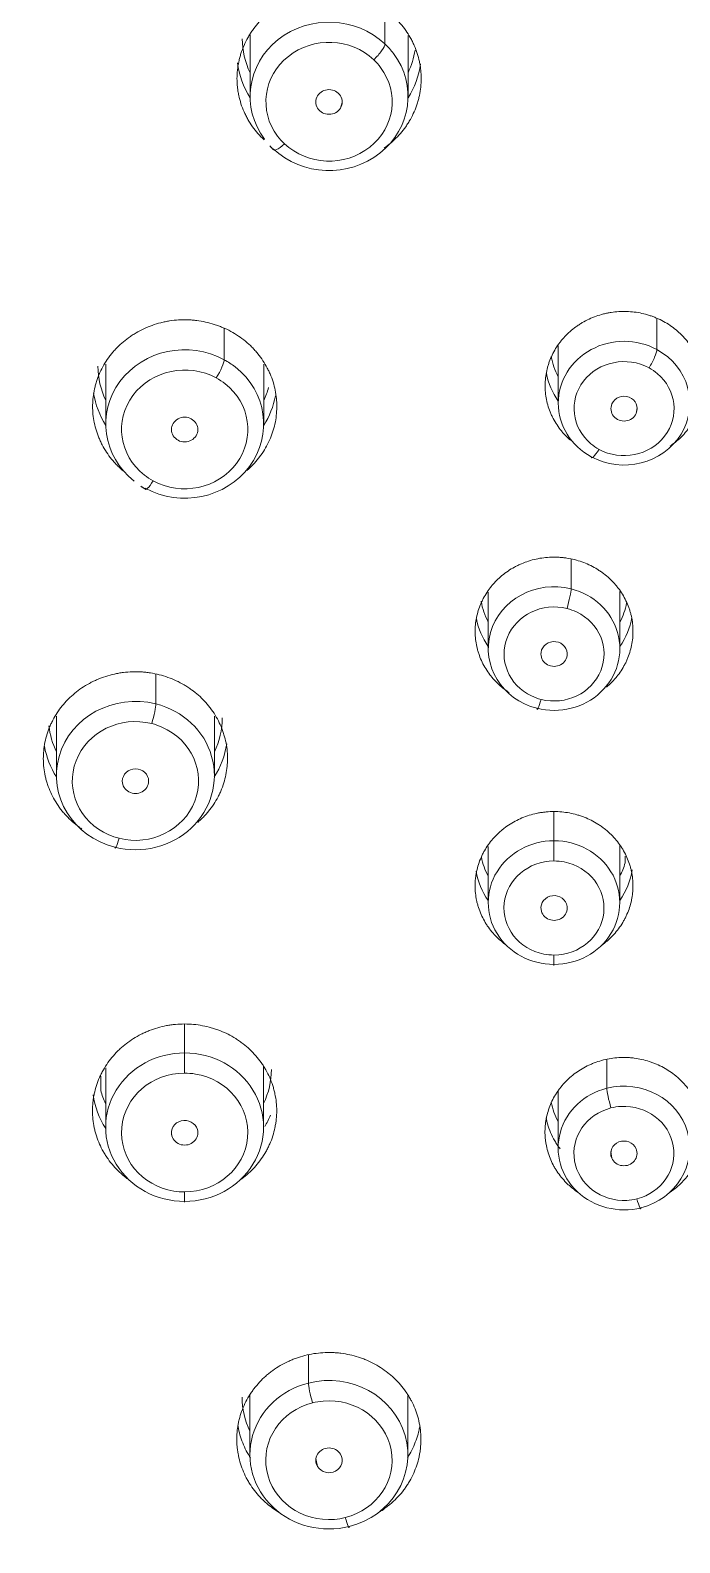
# Model space of a CAD drawing. Extents: x 3349 to 5808, y -3 to 827.
# Drawn here: x 3844.23 to 3854.1, y 517.22 to 540.19 of the extents above; entities that cross this region are included whole.
import ezdxf

# ---------------------------------------------------------------- set-up
doc = ezdxf.new("R2010")
doc.units = 0
doc.header["$LTSCALE"] = 4
doc.header["$MEASUREMENT"] = 0
doc.layers.get('0').update_dxf_attribs({"linetype": 'CONTINUOUS'})
doc.layers.add('1', color=7, linetype='CONTINUOUS')

msp = doc.modelspace()

# ---------------------------------------------------------------- linework, layer by layer
at = {"color": 7, "ltscale": 0.5}
msp.add_ellipse((3868.108, 529.628), major_axis=(-47.422, 0), ratio=0.896694, start_param=1.587359, end_param=7.826525, dxfattribs=at)
at = {"layer": '1', "color": 7, "linetype": 'Continuous', "lineweight": 13}
for p, q in [((3849.619, 539.986), (3849.619, 540.499)), ((3848.942, 539.009), (3848.969, 539.094)), ((3847.781, 538.528), (3847.781, 538.551)), ((3847.176, 535.188), (3847.176, 535.666)), ((3853.754, 535.34), (3853.754, 535.817)), ((3853.439, 534.372), (3853.454, 534.456)), ((3852.449, 531.707), (3852.449, 532.16)), ((3846.137, 529.96), (3846.137, 530.412)), ((3852.189, 527.879), (3852.189, 528.323)), ((3852.189, 527.572), (3852.189, 527.879)), ((3853.271, 527.645), (3853.271, 527.543)), ((3852.189, 525.986), (3852.189, 526.143)), ((3846.574, 524.657), (3846.574, 525.096)), ((3846.574, 524.349), (3846.574, 524.657)), ((3852.993, 524.119), (3852.993, 524.553)), ((3845.299, 524.302), (3845.299, 524.084)), ((3853.067, 523.058), (3853.054, 523.16)), ((3846.574, 522.545), (3846.574, 522.387)), ((3848.456, 520.065), (3848.456, 519.641)), ((3848.595, 518.372), (3848.571, 518.496))]:
    msp.add_line(p, q, dxfattribs=at)
at = {"layer": '1', "color": 7, "linetype": 'Continuous', "lineweight": 18}
for p, q in [((3847.57, 540.125), (3847.57, 539.188)), ((3849.97, 539.188), (3849.97, 540.111)), ((3852.254, 535.397), (3852.254, 534.527)), ((3845.376, 535.122), (3845.376, 534.211)), ((3847.776, 534.211), (3847.776, 535.119)), ((3851.19, 531.655), (3851.19, 530.799)), ((3853.19, 530.799), (3853.19, 531.666)), ((3844.626, 529.773), (3844.626, 528.87)), ((3847.026, 528.87), (3847.026, 529.774)), ((3851.189, 527.792), (3851.189, 526.94)), ((3853.189, 526.94), (3853.189, 527.811)), ((3845.374, 524.432), (3845.374, 523.529)), ((3847.774, 523.529), (3847.774, 524.446)), ((3852.252, 524.068), (3852.252, 523.212)), ((3846.382, 523.395), (3846.376, 523.42)), ((3847.567, 519.462), (3847.567, 518.552)), ((3849.967, 518.552), (3849.967, 519.447))]:
    msp.add_line(p, q, dxfattribs=at)
for centre, major_axis, ratio, start_param, end_param in [((3848.77, 539.188), (-1.2, 0), 0.939693, 3.926991, 6.897955), ((3848.77, 540.064), (1.32, 0), 0.939693, 3.141609, 3.57132), ((3848.77, 539.188), (-1.2, 0), 0.939693, 0.785398, 3.756362), ((3848.77, 540.064), (1.32, 0), 0.939693, 5.85349, 6.144186), ((3848.77, 539.845), (-1.4, 0), 0.939693, 0.111306, 0.541385), ((3848.77, 539.845), (-1.4, 0), 0.939693, 2.600232, 3.015953), ((3848.769, 539.103), (-0.2, 0), 0.93962, 2.619064, 5.760657), ((3848.769, 539.103), (-0.2, 0), 0.93962, 5.760657, 8.90225), ((3846.576, 534.211), (-1.2, 0), 0.939693, 4.18879, 7.159754), ((3853.254, 534.527), (-1, 0), 0.939693, 4.18879, 7.330383), ((3853.254, 535.402), (1.12, 0), 0.939693, 3.30098, 3.608758), ((3853.254, 534.527), (-1, 0), 0.939693, 1.047198, 4.18879), ((3846.576, 535.087), (1.32, 0), 0.939693, 3.141626, 3.571337), ((3846.576, 534.211), (-1.2, 0), 0.939693, 1.047198, 4.018161), ((3853.254, 535.183), (-1.2, 0), 0.939693, 0.185142, 0.585654), ((3846.576, 535.087), (1.32, 0), 0.939693, 5.853458, 6.021386), ((3846.576, 534.868), (-1.4, 0), 0.939693, 0.147385, 0.541393), ((3846.576, 534.868), (-1.4, 0), 0.939693, 2.6002, 2.966474), ((3853.254, 534.444), (-0.2, 0), 0.939667, 5.890534, 9.032131), ((3853.254, 534.444), (-0.2, 0), 0.939667, 2.748945, 5.890534), ((3846.575, 534.126), (-0.2, 0), 0.939568, 2.880411, 6.022004), ((3846.575, 534.126), (-0.2, 0), 0.939568, 6.022004, 9.163597), ((3852.19, 530.799), (-1, 0), 0.939693, 4.45059, 7.592182), ((3852.19, 530.799), (-1, 0), 0.939693, 1.308997, 4.45059), ((3852.19, 531.675), (1.12, 0), 0.939693, 3.292356, 3.608774), ((3852.19, 531.675), (1.12, 0), 0.939693, 5.816086, 6.106732), ((3852.19, 531.456), (-1.2, 0), 0.939693, 0.183403, 0.585674), ((3852.19, 531.456), (-1.2, 0), 0.939693, 2.555911, 2.97861), ((3852.19, 530.717), (-0.2, 0), 0.939658, 3.010607, 6.152196), ((3852.19, 530.717), (-0.2, 0), 0.939658, 6.152196, 9.293792), ((3845.826, 528.87), (-1.2, 0), 0.939693, 4.45059, 7.592182), ((3845.826, 528.87), (-1.2, 0), 0.939693, 1.308997, 4.45059), ((3845.826, 529.746), (1.32, 0), 0.939693, 5.853475, 6.283185), ((3845.826, 529.746), (1.32, 0), 0.939693, 3.240307, 3.571304), ((3845.826, 529.527), (-1.4, 0), 0.939693, 0.162572, 0.541355), ((3845.826, 529.527), (-1.4, 0), 0.939693, 2.600232, 3.007273), ((3845.827, 528.785), (0.2, 0), 0.939548, 0.000002, 3.141594), ((3845.827, 528.785), (0.2, 0), 0.939548, 3.141594, 6.283187), ((3852.189, 526.94), (-1, 0), 0.939693, 4.712389, 7.853982), ((3852.189, 526.94), (-1, 0), 0.939693, 1.570796, 4.712389), ((3852.189, 527.815), (1.12, 0), 0.939693, 3.316769, 3.608741), ((3852.189, 527.596), (-1.2, 0), 0.939693, 0.158164, 0.585676), ((3852.189, 527.815), (1.12, 0), 0.939693, 5.816004, 6.021386), ((3852.189, 527.596), (-1.2, 0), 0.939693, 2.555932, 3.002136), ((3852.19, 526.858), (0.2, 0), 0.939658, 0.130655, 3.272243), ((3852.19, 526.858), (0.2, 0), 0.939658, 3.272243, 6.41384), ((3846.574, 523.529), (-1.2, 0), 0.939693, 4.712389, 7.853982), ((3846.574, 523.529), (-1.2, 0), 0.939693, 1.570796, 4.712389), ((3846.574, 524.405), (1.32, 0), 0.939693, 5.853442, 6.283153), ((3853.252, 523.212), (-1, 0), 0.939693, 4.974188, 8.115781), ((3853.252, 523.212), (-1, 0), 0.939693, 1.832596, 4.974188), ((3846.574, 524.186), (-1.4, 0), 0.939693, 0.126314, 0.541376), ((3846.574, 524.405), (1.32, 0), 0.939693, 3.403392, 3.57132), ((3853.252, 524.087), (1.12, 0), 0.939693, 3.312466, 3.608757), ((3846.575, 523.444), (0.2, 0), 0.939568, 0.261185, 3.402777), ((3846.575, 523.444), (0.2, 0), 0.939568, 3.402777, 6.54437), ((3853.252, 523.13), (0.2, 0), 0.939667, 0.392316, 3.533905), ((3853.252, 523.13), (0.2, 0), 0.939667, 3.533905, 6.675502), ((3848.767, 518.552), (-1.2, 0), 0.939693, 4.974188, 8.115781), ((3848.767, 518.552), (-1.2, 0), 0.939693, 1.832596, 4.974188), ((3848.767, 519.427), (1.32, 0), 0.939693, 3.141576, 3.571287), ((3848.769, 518.467), (0.2, 0), 0.93962, 0.522532, 3.664125), ((3848.769, 518.467), (0.2, 0), 0.93962, 3.664125, 6.805717)]:
    msp.add_ellipse(centre, major_axis=major_axis, ratio=ratio, start_param=start_param, end_param=end_param, dxfattribs=at)
at = {"layer": '1', "color": 7, "linetype": 'Continuous', "lineweight": 13}
for centre, major_axis, ratio, start_param, end_param in [((3848.77, 539.106), (-0.96, 0), 0.939693, 3.926991, 6.897955), ((3849.449, 539.826), (-0.164, -0.175), 0.241845, 1.318897, 2.889694), ((3848.77, 539.188), (-1.2, 0), 0.939693, 3.756362, 3.926991), ((3848.77, 539.106), (-0.96, 0), 0.939693, 3.756362, 3.926991), ((3848.77, 539.106), (-0.96, 0), 0.939693, 0.785398, 3.756362), ((3848.092, 538.55), (0.164, 0.175), 0.241845, 2.889694, 4.46049), ((3848.77, 539.106), (-0.96, 0), 0.939693, 0.614769, 0.785398), ((3846.576, 534.129), (-0.96, 0), 0.939693, 4.18879, 7.159754), ((3847.056, 534.993), (-0.114, -0.211), 0.17101, 1.265447, 2.836243), ((3846.576, 534.211), (-1.2, 0), 0.939693, 4.018161, 4.18879), ((3853.254, 534.444), (-0.76, 0), 0.939693, 4.18879, 7.125628), ((3853.634, 535.145), (0.114, 0.211), 0.17101, 4.407039, 5.977836), ((3853.254, 534.444), (-0.76, 0), 0.939693, 1.047198, 3.984035), ((3853.254, 534.444), (-0.76, 0), 0.939693, 3.984035, 4.18879), ((3846.576, 534.129), (-0.96, 0), 0.939693, 1.047198, 4.018161), ((3846.576, 534.129), (-0.96, 0), 0.939693, 4.018161, 4.18879), ((3853.254, 534.444), (-0.76, 0), 0.939693, 0.842443, 1.047198), ((3852.874, 533.908), (-0.114, -0.211), 0.17101, 5.977836, 7.548632), ((3846.576, 534.129), (-0.96, 0), 0.939693, 0.876569, 1.047198), ((3846.096, 533.43), (0.114, 0.211), 0.17101, 2.836243, 4.407039), ((3852.387, 531.489), (0.059, 0.233), 0.088521, 4.374318, 5.945114), ((3852.19, 530.717), (-0.76, 0), 0.939693, 4.45059, 7.387428), ((3852.19, 530.717), (-0.76, 0), 0.939693, 1.308997, 4.245835), ((3852.19, 530.717), (-0.76, 0), 0.939693, 4.245835, 4.45059), ((3846.075, 529.742), (-0.059, -0.233), 0.088521, 1.232725, 2.803521), ((3852.19, 530.717), (-0.76, 0), 0.939693, 1.104242, 1.308997), ((3851.993, 530.109), (-0.059, -0.233), 0.088521, 5.945114, 7.51591), ((3845.826, 528.788), (-0.96, 0), 0.939693, 4.45059, 7.421553), ((3845.826, 528.788), (-0.96, 0), 0.939693, 4.279961, 4.45059), ((3845.826, 528.788), (-0.96, 0), 0.939693, 1.308997, 4.279961), ((3845.826, 528.788), (-0.96, 0), 0.939693, 1.138368, 1.308997), ((3845.578, 527.999), (0.059, 0.233), 0.088521, 2.803521, 4.374318), ((3852.189, 526.858), (-0.76, 0), 0.939693, 4.712389, 7.649227), ((3852.189, 526.858), (-0.76, 0), 0.939693, 4.507634, 4.712389), ((3852.189, 526.858), (-0.76, 0), 0.939693, 1.570796, 4.507634), ((3852.189, 526.858), (-0.76, 0), 0.939693, 1.366042, 1.570796), ((3846.574, 523.447), (-0.96, 0), 0.939693, 4.712389, 7.683353), ((3846.574, 523.447), (-0.96, 0), 0.939693, 4.54176, 4.712389), ((3846.574, 523.447), (-0.96, 0), 0.939693, 1.570796, 4.54176), ((3853.055, 523.902), (0.059, -0.233), 0.088521, 3.479664, 5.05046), ((3853.252, 523.13), (-0.76, 0), 0.939693, 4.974188, 7.911026), ((3853.252, 523.13), (-0.76, 0), 0.939693, 4.769434, 4.974188), ((3853.252, 523.13), (-0.76, 0), 0.939693, 1.832596, 4.769434), ((3846.574, 523.447), (-0.96, 0), 0.939693, 1.400167, 1.570796), ((3853.252, 523.13), (-0.76, 0), 0.939693, 1.627841, 1.832596), ((3853.448, 522.522), (-0.059, 0.233), 0.088521, 1.908868, 3.479664), ((3848.518, 519.423), (-0.059, 0.233), 0.088521, 0.338071, 1.908868), ((3848.767, 518.469), (-0.96, 0), 0.939693, 4.974188, 7.945152), ((3848.767, 518.469), (-0.96, 0), 0.939693, 4.803559, 4.974188), ((3848.767, 518.469), (-0.96, 0), 0.939693, 1.832596, 4.803559), ((3848.767, 518.469), (-0.96, 0), 0.939693, 1.661967, 1.832596), ((3849.015, 517.68), (0.059, -0.233), 0.088521, 5.05046, 6.621257)]:
    msp.add_ellipse(centre, major_axis=major_axis, ratio=ratio, start_param=start_param, end_param=end_param, dxfattribs=at)
at = {"layer": '1', "color": 7, "linetype": 'Continuous', "lineweight": 18}
for points, knots in [([(3867.787, 577.688), (3866.647, 577.688), (3865.515, 577.653), (3863.272, 577.515), (3862.162, 577.412), (3858.869, 577.008), (3856.725, 576.611), (3852.571, 575.59), (3850.561, 574.967), (3847.66, 573.886), (3846.713, 573.501), (3844.859, 572.687), (3843.952, 572.258), (3841.296, 570.908), (3839.611, 569.926), (3836.42, 567.83), (3834.915, 566.716), (3832.091, 564.386), (3830.771, 563.17), (3828.317, 560.663), (3827.183, 559.372), (3825.096, 556.742), (3824.143, 555.404), (3822.412, 552.702), (3821.632, 551.339), (3820.237, 548.61), (3819.622, 547.243), (3818.545, 544.523), (3818.083, 543.17), (3817.299, 540.493), (3816.978, 539.169), (3816.461, 536.563), (3816.264, 535.281), (3815.98, 532.77), (3815.892, 531.541), (3815.811, 529.142), (3815.818, 527.973), (3815.916, 525.699), (3816.007, 524.595), (3816.256, 522.458), (3816.414, 521.425), (3816.785, 519.431), (3816.998, 518.47), (3817.466, 516.623), (3817.722, 515.737), (3818.261, 514.038), (3818.545, 513.225), (3819.13, 511.673), (3819.431, 510.933), (3820.04, 509.523), (3820.348, 508.854), (3820.961, 507.583), (3821.267, 506.982), (3821.868, 505.845), (3822.163, 505.31), (3822.737, 504.302), (3823.015, 503.83), (3823.547, 502.945), (3823.802, 502.533), (3824.284, 501.767), (3824.511, 501.413), (3825.146, 500.434), (3825.509, 499.894), (3825.951, 499.247), (3826.081, 499.059), (3826.25, 498.816), (3826.302, 498.742), (3826.373, 498.641), (3826.407, 498.593), (3826.444, 498.541), (3826.461, 498.516), (3826.47, 498.504), (3826.474, 498.498), (3826.476, 498.495), (3826.477, 498.494), (3826.477, 498.493), (3826.478, 498.493), (3826.478, 498.492), (3826.478, 498.492), (3826.478, 498.492), (3826.478, 498.492), (3826.478, 498.492), (3827.078, 497.644), (3827.7, 496.803), (3828.999, 495.145), (3829.675, 494.328), (3830.726, 493.122), (3831.082, 492.724), (3831.807, 491.933), (3832.175, 491.541), (3833.296, 490.377), (3834.063, 489.615), (3835.223, 488.48), (3835.611, 488.103), (3836.388, 487.348), (3836.776, 486.97), (3837.939, 485.83), (3838.712, 485.064), (3840.242, 483.506), (3840.999, 482.715), (3842.486, 481.1), (3843.217, 480.275), (3844.636, 478.582), (3845.326, 477.714), (3846.647, 475.926), (3847.279, 475.006), (3848.171, 473.584), (3848.459, 473.103), (3849.014, 472.126), (3849.281, 471.631), (3850.053, 470.124), (3850.528, 469.093), (3851.177, 467.513), (3851.383, 466.981), (3851.774, 465.906), (3851.96, 465.363), (3852.487, 463.722), (3852.799, 462.61), (3853.355, 460.359), (3853.598, 459.219), (3854.023, 456.919), (3854.205, 455.759), (3854.521, 453.422), (3854.655, 452.245), (3854.885, 449.88), (3854.982, 448.691), (3855.086, 447.198), (3855.109, 446.862), (3855.131, 446.52), (3855.133, 446.478), (3855.134, 446.469), (3855.134, 446.464), (3855.135, 446.449), (3855.137, 446.42), (3855.144, 446.313), (3855.159, 446.059), (3855.211, 445.197), (3855.253, 444.404), (3855.346, 442.48), (3855.397, 432.158), (3855.485, 429.491), (3855.52, 428.132), (3855.58, 425.364), (3855.605, 423.955), (3855.646, 421.087), (3855.664, 419.628), (3855.695, 416.66), (3855.708, 415.152), (3855.73, 412.085), (3855.74, 410.527), (3855.749, 408.746), (3855.75, 408.523), (3855.751, 408.297), (3855.751, 408.269), (3855.751, 408.264), (3855.751, 408.262), (3855.751, 408.258), (3855.751, 408.249), (3855.751, 408.224), (3855.752, 408.14), (3855.753, 407.942), (3855.756, 407.275), (3855.758, 406.676), (3855.764, 405.252), (3855.767, 404.322), (3855.775, 401.586), (3855.779, 399.837), (3855.785, 396.489), (3855.787, 394.889), (3855.791, 390.315), (3855.792, 387.565), (3855.793, 382.663), (3855.793, 380.511), (3855.793, 378.658)], [0, 0, 0, 0, 0.007812, 0.007812, 0.015625, 0.015625, 0.03125, 0.03125, 0.046875, 0.046875, 0.054687, 0.054687, 0.0625, 0.0625, 0.078125, 0.078125, 0.09375, 0.09375, 0.109375, 0.109375, 0.125, 0.125, 0.140625, 0.140625, 0.15625, 0.15625, 0.171875, 0.171875, 0.1875, 0.1875, 0.203125, 0.203125, 0.21875, 0.21875, 0.234375, 0.234375, 0.25, 0.25, 0.265625, 0.265625, 0.28125, 0.28125, 0.296875, 0.296875, 0.3125, 0.3125, 0.328125, 0.328125, 0.34375, 0.34375, 0.359375, 0.359375, 0.375, 0.375, 0.390625, 0.390625, 0.40625, 0.40625, 0.421875, 0.421875, 0.4375, 0.4375, 0.46875, 0.46875, 0.484375, 0.484375, 0.492187, 0.492187, 0.496094, 0.498047, 0.499023, 0.499512, 0.499756, 0.499878, 0.499939, 0.499969, 0.499985, 0.499992, 0.499996, 0.499998, 0.499998, 0.5, 0.5, 0.515625, 0.515625, 0.53125, 0.53125, 0.539062, 0.539062, 0.546875, 0.546875, 0.5625, 0.5625, 0.570312, 0.570312, 0.578125, 0.578125, 0.59375, 0.59375, 0.609375, 0.609375, 0.625, 0.625, 0.640625, 0.640625, 0.65625, 0.65625, 0.664062, 0.664062, 0.671875, 0.671875, 0.6875, 0.6875, 0.695312, 0.695312, 0.703125, 0.703125, 0.71875, 0.71875, 0.734375, 0.734375, 0.75, 0.75, 0.765625, 0.765625, 0.78125, 0.78125, 0.785156, 0.785645, 0.785706, 0.785706, 0.785767, 0.785767, 0.785889, 0.786133, 0.787109, 0.789062, 0.796875, 0.796875, 0.8125, 0.8125, 0.828125, 0.828125, 0.84375, 0.84375, 0.859375, 0.859375, 0.875, 0.875, 0.890625, 0.890625, 0.892578, 0.892822, 0.892853, 0.892853, 0.892868, 0.892868, 0.892883, 0.892944, 0.893066, 0.893555, 0.894531, 0.898437, 0.898437, 0.90625, 0.90625, 0.921875, 0.921875, 0.9375, 0.9375, 0.96875, 0.96875, 1, 1, 1, 1]), ([(3847.781, 538.528), (3847.715, 538.589), (3847.657, 538.656), (3847.581, 538.763), (3847.558, 538.8), (3847.525, 538.857), (3847.515, 538.876), (3847.495, 538.916), (3847.486, 538.935), (3847.442, 539.035), (3847.415, 539.117), (3847.393, 539.223), (3847.389, 539.244), (3847.382, 539.287), (3847.38, 539.308), (3847.373, 539.373), (3847.37, 539.416), (3847.37, 539.545), (3847.379, 539.63), (3847.402, 539.736), (3847.407, 539.758), (3847.418, 539.8), (3847.424, 539.821), (3847.444, 539.882), (3847.475, 539.963), (3847.514, 540.041), (3847.546, 540.098), (3847.557, 540.117), (3847.581, 540.154), (3847.593, 540.172), (3847.657, 540.262), (3847.715, 540.329), (3847.812, 540.42), (3847.846, 540.449), (3847.899, 540.49), (3847.918, 540.503), (3847.955, 540.529), (3847.973, 540.541), (3848.069, 540.601), (3848.149, 540.642), (3848.255, 540.683), (3848.276, 540.691), (3848.32, 540.706), (3848.342, 540.712), (3848.408, 540.731), (3848.452, 540.742), (3848.586, 540.767), (3848.677, 540.775), (3848.793, 540.775), (3848.816, 540.775), (3848.862, 540.773), (3848.884, 540.771), (3848.953, 540.765), (3849.043, 540.752), (3849.132, 540.732), (3849.197, 540.713), (3849.219, 540.706), (3849.263, 540.691), (3849.284, 540.684), (3849.39, 540.642), (3849.471, 540.602), (3849.566, 540.542), (3849.585, 540.53), (3849.622, 540.504), (3849.64, 540.491), (3849.694, 540.45), (3849.728, 540.42), (3849.76, 540.39)], [0, 0, 0, 0, 0.0625, 0.0625, 0.09375, 0.09375, 0.109375, 0.109375, 0.125, 0.125, 0.1875, 0.1875, 0.203125, 0.203125, 0.21875, 0.21875, 0.25, 0.25, 0.3125, 0.3125, 0.328125, 0.328125, 0.34375, 0.34375, 0.375, 0.40625, 0.40625, 0.421875, 0.421875, 0.4375, 0.4375, 0.5, 0.5, 0.53125, 0.53125, 0.546875, 0.546875, 0.5625, 0.5625, 0.625, 0.625, 0.640625, 0.640625, 0.65625, 0.65625, 0.6875, 0.6875, 0.75, 0.75, 0.765625, 0.765625, 0.78125, 0.78125, 0.8125, 0.84375, 0.84375, 0.859375, 0.859375, 0.875, 0.875, 0.9375, 0.9375, 0.953125, 0.953125, 0.96875, 0.96875, 1, 1, 1, 1]), ([(3849.76, 540.39), (3849.826, 540.328), (3849.884, 540.262), (3849.96, 540.155), (3849.983, 540.118), (3850.016, 540.061), (3850.026, 540.041), (3850.046, 540.002), (3850.055, 539.982), (3850.099, 539.883), (3850.126, 539.8), (3850.148, 539.695), (3850.152, 539.674), (3850.159, 539.631), (3850.161, 539.609), (3850.168, 539.545), (3850.17, 539.502), (3850.17, 539.373), (3850.162, 539.287), (3850.139, 539.181), (3850.134, 539.16), (3850.123, 539.118), (3850.117, 539.097), (3850.097, 539.035), (3850.066, 538.954), (3850.027, 538.877), (3849.995, 538.82), (3849.984, 538.801), (3849.96, 538.764), (3849.948, 538.745), (3849.884, 538.655), (3849.826, 538.589), (3849.729, 538.498), (3849.695, 538.469), (3849.642, 538.428), (3849.624, 538.415), (3849.606, 538.402)], [0, 0, 0, 0, 0.11438, 0.11438, 0.171571, 0.171571, 0.200166, 0.200166, 0.228761, 0.228761, 0.343141, 0.343141, 0.371737, 0.371737, 0.400332, 0.400332, 0.457522, 0.457522, 0.571902, 0.571902, 0.600498, 0.600498, 0.629093, 0.629093, 0.686283, 0.743473, 0.743473, 0.772068, 0.772068, 0.800663, 0.800663, 0.915044, 0.915044, 0.972234, 0.972234, 1, 1, 1, 1]), ([(3852.438, 533.964), (3852.418, 533.982), (3852.398, 534), (3852.365, 534.033), (3852.352, 534.047), (3852.326, 534.076), (3852.314, 534.09), (3852.254, 534.164), (3852.213, 534.226), (3852.169, 534.309), (3852.161, 534.325), (3852.145, 534.359), (3852.138, 534.377), (3852.117, 534.429), (3852.105, 534.464), (3852.074, 534.571), (3852.062, 534.644), (3852.055, 534.736), (3852.054, 534.755), (3852.054, 534.792), (3852.054, 534.81), (3852.056, 534.866), (3852.062, 534.939), (3852.076, 535.012), (3852.089, 535.066), (3852.094, 535.084), (3852.105, 535.119), (3852.111, 535.137), (3852.143, 535.225), (3852.175, 535.292), (3852.234, 535.388), (3852.255, 535.419), (3852.289, 535.464), (3852.301, 535.479), (3852.326, 535.508), (3852.338, 535.522), (3852.403, 535.592), (3852.46, 535.642), (3852.538, 535.698), (3852.554, 535.709), (3852.586, 535.73), (3852.603, 535.741), (3852.653, 535.77), (3852.687, 535.788), (3852.793, 535.837), (3852.866, 535.863), (3852.961, 535.887), (3852.981, 535.891), (3853.019, 535.899), (3853.038, 535.903), (3853.096, 535.912), (3853.174, 535.92), (3853.252, 535.921), (3853.331, 535.919), (3853.371, 535.916), (3853.488, 535.902), (3853.564, 535.885), (3853.657, 535.855), (3853.675, 535.849), (3853.712, 535.835), (3853.73, 535.828), (3853.784, 535.805), (3853.819, 535.788), (3853.854, 535.769)], [0, 0, 0, 0, 0.024177, 0.024177, 0.041001, 0.041001, 0.057826, 0.057826, 0.125124, 0.125124, 0.141949, 0.141949, 0.158773, 0.158773, 0.192422, 0.192422, 0.25972, 0.25972, 0.276545, 0.276545, 0.293369, 0.293369, 0.327019, 0.360668, 0.360668, 0.377492, 0.377492, 0.394317, 0.394317, 0.461615, 0.461615, 0.495264, 0.495264, 0.512088, 0.512088, 0.528913, 0.528913, 0.596211, 0.596211, 0.613036, 0.613036, 0.62986, 0.62986, 0.663509, 0.663509, 0.730807, 0.730807, 0.747632, 0.747632, 0.764456, 0.764456, 0.798106, 0.831755, 0.831755, 0.865404, 0.865404, 0.932702, 0.932702, 0.949526, 0.949526, 0.966351, 0.966351, 1, 1, 1, 1]), ([(3845.68, 533.466), (3845.671, 533.473), (3845.662, 533.48), (3845.618, 533.516), (3845.586, 533.545), (3845.538, 533.593), (3845.523, 533.609), (3845.493, 533.642), (3845.479, 533.659), (3845.409, 533.745), (3845.361, 533.817), (3845.31, 533.914), (3845.301, 533.933), (3845.282, 533.973), (3845.274, 533.993), (3845.249, 534.054), (3845.235, 534.095), (3845.2, 534.22), (3845.185, 534.305), (3845.177, 534.413), (3845.176, 534.434), (3845.175, 534.478), (3845.176, 534.499), (3845.178, 534.564), (3845.185, 534.649), (3845.202, 534.734), (3845.217, 534.797), (3845.223, 534.818), (3845.236, 534.859), (3845.242, 534.88), (3845.279, 534.983), (3845.317, 535.061), (3845.386, 535.173), (3845.41, 535.209), (3845.451, 535.262), (3845.465, 535.279), (3845.493, 535.313), (3845.508, 535.33), (3845.583, 535.411), (3845.65, 535.469), (3845.741, 535.535), (3845.759, 535.548), (3845.797, 535.572), (3845.816, 535.584), (3845.875, 535.619), (3845.915, 535.639), (3846.038, 535.696), (3846.123, 535.727), (3846.235, 535.755), (3846.257, 535.76), (3846.302, 535.769), (3846.324, 535.773), (3846.392, 535.784), (3846.483, 535.794), (3846.574, 535.795), (3846.643, 535.793), (3846.666, 535.792), (3846.712, 535.788), (3846.735, 535.786), (3846.849, 535.772), (3846.938, 535.752), (3847.046, 535.718), (3847.067, 535.711), (3847.11, 535.695), (3847.131, 535.686), (3847.195, 535.659), (3847.236, 535.64), (3847.276, 535.618)], [0, 0, 0, 0, 0.008576, 0.008576, 0.041623, 0.041623, 0.058147, 0.058147, 0.074671, 0.074671, 0.140766, 0.140766, 0.15729, 0.15729, 0.173813, 0.173813, 0.206861, 0.206861, 0.272956, 0.272956, 0.289479, 0.289479, 0.306003, 0.306003, 0.339051, 0.372098, 0.372098, 0.388622, 0.388622, 0.405146, 0.405146, 0.47124, 0.47124, 0.504288, 0.504288, 0.520812, 0.520812, 0.537335, 0.537335, 0.60343, 0.60343, 0.619954, 0.619954, 0.636478, 0.636478, 0.669525, 0.669525, 0.73562, 0.73562, 0.752144, 0.752144, 0.768668, 0.768668, 0.801715, 0.834763, 0.834763, 0.851286, 0.851286, 0.86781, 0.86781, 0.933905, 0.933905, 0.950429, 0.950429, 0.966953, 0.966953, 1, 1, 1, 1]), ([(3847.276, 535.618), (3847.356, 535.574), (3847.43, 535.524), (3847.533, 535.439), (3847.566, 535.409), (3847.613, 535.362), (3847.628, 535.346), (3847.658, 535.313), (3847.673, 535.296), (3847.742, 535.21), (3847.791, 535.137), (3847.841, 535.041), (3847.851, 535.021), (3847.869, 534.982), (3847.878, 534.962), (3847.902, 534.901), (3847.916, 534.86), (3847.952, 534.735), (3847.967, 534.65), (3847.974, 534.542), (3847.975, 534.521), (3847.976, 534.477), (3847.976, 534.456), (3847.973, 534.391), (3847.966, 534.305), (3847.95, 534.221), (3847.934, 534.158), (3847.928, 534.137), (3847.916, 534.095), (3847.909, 534.075), (3847.872, 533.972), (3847.834, 533.894), (3847.766, 533.782), (3847.741, 533.746), (3847.701, 533.693), (3847.687, 533.676), (3847.658, 533.642), (3847.644, 533.625), (3847.595, 533.573), (3847.559, 533.538), (3847.521, 533.506)], [0, 0, 0, 0, 0.104611, 0.104611, 0.156916, 0.156916, 0.183069, 0.183069, 0.209221, 0.209221, 0.313832, 0.313832, 0.339985, 0.339985, 0.366138, 0.366138, 0.418443, 0.418443, 0.523054, 0.523054, 0.549206, 0.549206, 0.575359, 0.575359, 0.627664, 0.67997, 0.67997, 0.706122, 0.706122, 0.732275, 0.732275, 0.836886, 0.836886, 0.889191, 0.889191, 0.915344, 0.915344, 0.941496, 0.941496, 1, 1, 1, 1]), ([(3853.854, 535.769), (3853.922, 535.732), (3853.986, 535.689), (3854.074, 535.616), (3854.102, 535.591), (3854.143, 535.55), (3854.156, 535.536), (3854.182, 535.508), (3854.194, 535.493), (3854.254, 535.42), (3854.295, 535.358), (3854.338, 535.275), (3854.347, 535.258), (3854.362, 535.224), (3854.37, 535.207), (3854.391, 535.155), (3854.403, 535.119), (3854.433, 535.013), (3854.446, 534.94), (3854.452, 534.848), (3854.453, 534.829), (3854.454, 534.792), (3854.454, 534.773), (3854.452, 534.718), (3854.445, 534.644), (3854.432, 534.572), (3854.418, 534.518), (3854.413, 534.5), (3854.402, 534.464), (3854.397, 534.447), (3854.365, 534.359), (3854.333, 534.292), (3854.274, 534.196), (3854.253, 534.165), (3854.218, 534.12), (3854.206, 534.105), (3854.182, 534.076), (3854.169, 534.061), (3854.104, 533.992), (3854.047, 533.942), (3853.975, 533.89), (3853.966, 533.883), (3853.956, 533.876)], [0, 0, 0, 0, 0.098476, 0.098476, 0.147714, 0.147714, 0.172333, 0.172333, 0.196952, 0.196952, 0.295428, 0.295428, 0.320047, 0.320047, 0.344666, 0.344666, 0.393904, 0.393904, 0.49238, 0.49238, 0.516999, 0.516999, 0.541618, 0.541618, 0.590856, 0.640095, 0.640095, 0.664714, 0.664714, 0.689333, 0.689333, 0.787809, 0.787809, 0.837047, 0.837047, 0.861666, 0.861666, 0.886285, 0.886285, 0.984761, 0.984761, 1, 1, 1, 1]), ([(3851.506, 530.131), (3851.49, 530.142), (3851.475, 530.153), (3851.397, 530.209), (3851.34, 530.259), (3851.275, 530.328), (3851.263, 530.343), (3851.238, 530.372), (3851.226, 530.387), (3851.192, 530.432), (3851.171, 530.463), (3851.112, 530.559), (3851.079, 530.626), (3851.048, 530.714), (3851.042, 530.731), (3851.031, 530.767), (3851.026, 530.785), (3851.013, 530.839), (3850.999, 530.912), (3850.992, 530.985), (3850.99, 531.04), (3850.99, 531.059), (3850.991, 531.096), (3850.991, 531.115), (3850.998, 531.207), (3851.011, 531.28), (3851.041, 531.387), (3851.053, 531.422), (3851.074, 531.474), (3851.081, 531.491), (3851.097, 531.526), (3851.105, 531.542), (3851.149, 531.625), (3851.19, 531.688), (3851.249, 531.761), (3851.262, 531.775), (3851.287, 531.804), (3851.301, 531.818), (3851.341, 531.858), (3851.369, 531.884), (3851.457, 531.957), (3851.521, 532), (3851.607, 532.046), (3851.624, 532.055), (3851.659, 532.072), (3851.677, 532.08), (3851.73, 532.103), (3851.803, 532.13), (3851.878, 532.151), (3851.955, 532.167), (3851.994, 532.174), (3852.111, 532.189), (3852.189, 532.191), (3852.287, 532.185), (3852.306, 532.183), (3852.346, 532.179), (3852.365, 532.177), (3852.424, 532.168), (3852.462, 532.16), (3852.501, 532.15)], [0, 0, 0, 0, 0.017251, 0.017251, 0.087447, 0.087447, 0.104996, 0.104996, 0.122545, 0.122545, 0.157644, 0.157644, 0.22784, 0.22784, 0.245389, 0.245389, 0.262938, 0.262938, 0.298036, 0.333134, 0.333134, 0.350684, 0.350684, 0.368233, 0.368233, 0.438429, 0.438429, 0.473527, 0.473527, 0.491076, 0.491076, 0.508625, 0.508625, 0.578822, 0.578822, 0.596371, 0.596371, 0.61392, 0.61392, 0.649018, 0.649018, 0.719215, 0.719215, 0.736764, 0.736764, 0.754313, 0.754313, 0.789411, 0.824509, 0.824509, 0.859607, 0.859607, 0.929804, 0.929804, 0.947353, 0.947353, 0.964902, 0.964902, 1, 1, 1, 1]), ([(3852.501, 532.15), (3852.577, 532.131), (3852.651, 532.105), (3852.756, 532.056), (3852.79, 532.038), (3852.84, 532.009), (3852.857, 531.998), (3852.889, 531.977), (3852.905, 531.966), (3852.983, 531.91), (3853.04, 531.86), (3853.105, 531.79), (3853.118, 531.776), (3853.142, 531.747), (3853.154, 531.732), (3853.189, 531.687), (3853.21, 531.656), (3853.269, 531.56), (3853.301, 531.493), (3853.333, 531.405), (3853.339, 531.387), (3853.349, 531.352), (3853.354, 531.334), (3853.368, 531.28), (3853.382, 531.207), (3853.388, 531.134), (3853.39, 531.078), (3853.39, 531.06), (3853.39, 531.023), (3853.389, 531.004), (3853.382, 530.911), (3853.37, 530.839), (3853.339, 530.732), (3853.327, 530.697), (3853.307, 530.645), (3853.299, 530.627), (3853.283, 530.593), (3853.275, 530.576), (3853.232, 530.494), (3853.191, 530.431), (3853.131, 530.358), (3853.119, 530.343), (3853.093, 530.315), (3853.08, 530.301), (3853.04, 530.261), (3853.013, 530.236), (3852.985, 530.213)], [0, 0, 0, 0, 0.091044, 0.091044, 0.136565, 0.136565, 0.159326, 0.159326, 0.182087, 0.182087, 0.273131, 0.273131, 0.295892, 0.295892, 0.318653, 0.318653, 0.364174, 0.364174, 0.455218, 0.455218, 0.477979, 0.477979, 0.50074, 0.50074, 0.546262, 0.591783, 0.591783, 0.614544, 0.614544, 0.637305, 0.637305, 0.728349, 0.728349, 0.773871, 0.773871, 0.796631, 0.796631, 0.819392, 0.819392, 0.910436, 0.910436, 0.933197, 0.933197, 0.955958, 0.955958, 1, 1, 1, 1]), ([(3845.014, 528.056), (3845.001, 528.065), (3844.987, 528.075), (3844.901, 528.137), (3844.835, 528.196), (3844.759, 528.277), (3844.744, 528.293), (3844.716, 528.327), (3844.702, 528.344), (3844.662, 528.397), (3844.637, 528.434), (3844.568, 528.545), (3844.531, 528.624), (3844.494, 528.726), (3844.487, 528.747), (3844.474, 528.789), (3844.468, 528.81), (3844.453, 528.873), (3844.436, 528.957), (3844.429, 529.043), (3844.426, 529.107), (3844.426, 529.129), (3844.427, 529.172), (3844.428, 529.194), (3844.435, 529.302), (3844.45, 529.387), (3844.486, 529.512), (3844.5, 529.553), (3844.524, 529.613), (3844.533, 529.634), (3844.551, 529.673), (3844.561, 529.693), (3844.611, 529.79), (3844.659, 529.862), (3844.729, 529.948), (3844.743, 529.965), (3844.773, 529.998), (3844.789, 530.014), (3844.836, 530.062), (3844.869, 530.092), (3844.971, 530.177), (3845.046, 530.227), (3845.146, 530.281), (3845.166, 530.292), (3845.207, 530.311), (3845.227, 530.321), (3845.29, 530.347), (3845.375, 530.379), (3845.462, 530.403), (3845.529, 530.417), (3845.552, 530.422), (3845.597, 530.43), (3845.62, 530.433), (3845.734, 530.447), (3845.825, 530.45), (3845.939, 530.443), (3845.962, 530.441), (3846.008, 530.436), (3846.031, 530.433), (3846.099, 530.422), (3846.144, 530.413), (3846.189, 530.402)], [0, 0, 0, 0, 0.012885, 0.012885, 0.083394, 0.083394, 0.101021, 0.101021, 0.118648, 0.118648, 0.153902, 0.153902, 0.22441, 0.22441, 0.242037, 0.242037, 0.259664, 0.259664, 0.294918, 0.330172, 0.330172, 0.347799, 0.347799, 0.365426, 0.365426, 0.435935, 0.435935, 0.471189, 0.471189, 0.488816, 0.488816, 0.506443, 0.506443, 0.576951, 0.576951, 0.594578, 0.594578, 0.612205, 0.612205, 0.647459, 0.647459, 0.717967, 0.717967, 0.735594, 0.735594, 0.753221, 0.753221, 0.788475, 0.82373, 0.82373, 0.841357, 0.841357, 0.858984, 0.858984, 0.929492, 0.929492, 0.947119, 0.947119, 0.964746, 0.964746, 1, 1, 1, 1]), ([(3846.189, 530.402), (3846.278, 530.379), (3846.364, 530.349), (3846.486, 530.292), (3846.526, 530.271), (3846.585, 530.237), (3846.604, 530.225), (3846.642, 530.2), (3846.661, 530.188), (3846.752, 530.122), (3846.818, 530.063), (3846.894, 529.982), (3846.908, 529.966), (3846.937, 529.932), (3846.951, 529.914), (3846.991, 529.861), (3847.016, 529.825), (3847.085, 529.713), (3847.122, 529.635), (3847.159, 529.533), (3847.166, 529.512), (3847.179, 529.47), (3847.185, 529.449), (3847.2, 529.386), (3847.217, 529.302), (3847.224, 529.216), (3847.226, 529.151), (3847.227, 529.13), (3847.226, 529.086), (3847.225, 529.065), (3847.217, 528.957), (3847.203, 528.872), (3847.167, 528.747), (3847.153, 528.706), (3847.129, 528.645), (3847.12, 528.625), (3847.102, 528.585), (3847.092, 528.566), (3847.042, 528.469), (3846.994, 528.396), (3846.924, 528.311), (3846.91, 528.294), (3846.88, 528.261), (3846.864, 528.244), (3846.824, 528.204), (3846.799, 528.181), (3846.773, 528.158)], [0, 0, 0, 0, 0.091853, 0.091853, 0.137779, 0.137779, 0.160742, 0.160742, 0.183705, 0.183705, 0.275558, 0.275558, 0.298521, 0.298521, 0.321484, 0.321484, 0.367411, 0.367411, 0.459263, 0.459263, 0.482226, 0.482226, 0.50519, 0.50519, 0.551116, 0.597042, 0.597042, 0.620005, 0.620005, 0.642969, 0.642969, 0.734821, 0.734821, 0.780748, 0.780748, 0.803711, 0.803711, 0.826674, 0.826674, 0.918527, 0.918527, 0.94149, 0.94149, 0.964453, 0.964453, 1, 1, 1, 1]), ([(3851.459, 526.297), (3851.449, 526.305), (3851.438, 526.312), (3851.398, 526.344), (3851.369, 526.369), (3851.286, 526.447), (3851.236, 526.504), (3851.181, 526.581), (3851.17, 526.597), (3851.15, 526.629), (3851.14, 526.645), (3851.113, 526.694), (3851.079, 526.76), (3851.053, 526.83), (3851.036, 526.883), (3851.03, 526.901), (3851.021, 526.937), (3851.016, 526.955), (3850.997, 527.046), (3850.99, 527.119), (3850.989, 527.23), (3850.991, 527.267), (3850.997, 527.322), (3851, 527.341), (3851.005, 527.378), (3851.009, 527.396), (3851.028, 527.486), (3851.05, 527.557), (3851.088, 527.642), (3851.096, 527.659), (3851.113, 527.693), (3851.122, 527.71), (3851.15, 527.759), (3851.17, 527.79), (3851.235, 527.882), (3851.284, 527.939), (3851.354, 528.005), (3851.369, 528.018), (3851.398, 528.043), (3851.413, 528.055), (3851.458, 528.09), (3851.521, 528.134), (3851.588, 528.172), (3851.657, 528.207), (3851.693, 528.223), (3851.802, 528.265), (3851.877, 528.287), (3851.973, 528.305), (3851.993, 528.308), (3852.032, 528.314), (3852.051, 528.316), (3852.11, 528.321), (3852.15, 528.323), (3852.189, 528.323)], [0, 0, 0, 0, 0.013125, 0.013125, 0.0526, 0.0526, 0.13155, 0.13155, 0.151288, 0.151288, 0.171025, 0.171025, 0.2105, 0.249975, 0.249975, 0.269713, 0.269713, 0.28945, 0.28945, 0.3684, 0.3684, 0.407875, 0.407875, 0.427613, 0.427613, 0.44735, 0.44735, 0.5263, 0.5263, 0.546038, 0.546038, 0.565775, 0.565775, 0.60525, 0.60525, 0.6842, 0.6842, 0.703938, 0.703938, 0.723675, 0.723675, 0.76315, 0.802625, 0.802625, 0.8421, 0.8421, 0.92105, 0.92105, 0.940788, 0.940788, 0.960525, 0.960525, 1, 1, 1, 1]), ([(3852.189, 528.323), (3852.269, 528.323), (3852.347, 528.316), (3852.462, 528.294), (3852.5, 528.285), (3852.556, 528.269), (3852.575, 528.263), (3852.612, 528.251), (3852.631, 528.244), (3852.722, 528.209), (3852.79, 528.174), (3852.872, 528.123), (3852.888, 528.112), (3852.92, 528.09), (3852.935, 528.078), (3852.981, 528.043), (3853.01, 528.018), (3853.093, 527.94), (3853.143, 527.883), (3853.198, 527.806), (3853.209, 527.79), (3853.229, 527.758), (3853.239, 527.742), (3853.266, 527.693), (3853.3, 527.627), (3853.326, 527.557), (3853.343, 527.504), (3853.349, 527.486), (3853.358, 527.45), (3853.363, 527.432), (3853.382, 527.341), (3853.389, 527.268), (3853.39, 527.157), (3853.388, 527.12), (3853.382, 527.065), (3853.379, 527.046), (3853.374, 527.009), (3853.37, 526.991), (3853.351, 526.9), (3853.329, 526.83), (3853.291, 526.745), (3853.283, 526.728), (3853.266, 526.694), (3853.257, 526.677), (3853.229, 526.628), (3853.209, 526.596), (3853.144, 526.505), (3853.095, 526.448), (3853.025, 526.382), (3853.01, 526.369), (3852.981, 526.344), (3852.966, 526.332), (3852.942, 526.313), (3852.933, 526.306), (3852.924, 526.3)], [0, 0, 0, 0, 0.079069, 0.079069, 0.118603, 0.118603, 0.13837, 0.13837, 0.158137, 0.158137, 0.237206, 0.237206, 0.256973, 0.256973, 0.27674, 0.27674, 0.316274, 0.316274, 0.395343, 0.395343, 0.41511, 0.41511, 0.434877, 0.434877, 0.474411, 0.513946, 0.513946, 0.533713, 0.533713, 0.55348, 0.55348, 0.632549, 0.632549, 0.672083, 0.672083, 0.69185, 0.69185, 0.711617, 0.711617, 0.790686, 0.790686, 0.810453, 0.810453, 0.83022, 0.83022, 0.869754, 0.869754, 0.948823, 0.948823, 0.96859, 0.96859, 0.988357, 0.988357, 1, 1, 1, 1]), ([(3845.733, 522.724), (3845.717, 522.735), (3845.701, 522.747), (3845.65, 522.786), (3845.616, 522.815), (3845.519, 522.906), (3845.461, 522.973), (3845.397, 523.063), (3845.385, 523.081), (3845.361, 523.118), (3845.35, 523.137), (3845.317, 523.194), (3845.278, 523.272), (3845.248, 523.353), (3845.228, 523.415), (3845.222, 523.436), (3845.21, 523.478), (3845.205, 523.499), (3845.183, 523.606), (3845.174, 523.691), (3845.174, 523.82), (3845.176, 523.863), (3845.183, 523.928), (3845.185, 523.95), (3845.192, 523.993), (3845.196, 524.014), (3845.218, 524.119), (3845.245, 524.202), (3845.289, 524.301), (3845.298, 524.321), (3845.318, 524.36), (3845.328, 524.38), (3845.36, 524.437), (3845.384, 524.474), (3845.46, 524.581), (3845.518, 524.648), (3845.599, 524.725), (3845.616, 524.74), (3845.65, 524.769), (3845.667, 524.783), (3845.72, 524.824), (3845.794, 524.875), (3845.872, 524.919), (3845.933, 524.95), (3845.953, 524.96), (3845.995, 524.978), (3846.016, 524.987), (3846.122, 525.029), (3846.209, 525.053), (3846.321, 525.075), (3846.344, 525.078), (3846.389, 525.085), (3846.412, 525.087), (3846.481, 525.094), (3846.528, 525.096), (3846.574, 525.096)], [0, 0, 0, 0, 0.016909, 0.016909, 0.056233, 0.056233, 0.13488, 0.13488, 0.154542, 0.154542, 0.174204, 0.174204, 0.213527, 0.252851, 0.252851, 0.272513, 0.272513, 0.292175, 0.292175, 0.370822, 0.370822, 0.410146, 0.410146, 0.429807, 0.429807, 0.449469, 0.449469, 0.528116, 0.528116, 0.547778, 0.547778, 0.56744, 0.56744, 0.606764, 0.606764, 0.685411, 0.685411, 0.705073, 0.705073, 0.724735, 0.724735, 0.764058, 0.803382, 0.803382, 0.823044, 0.823044, 0.842705, 0.842705, 0.921353, 0.921353, 0.941015, 0.941015, 0.960676, 0.960676, 1, 1, 1, 1]), ([(3846.574, 525.096), (3846.666, 525.096), (3846.757, 525.087), (3846.891, 525.062), (3846.936, 525.052), (3847.002, 525.033), (3847.024, 525.026), (3847.067, 525.011), (3847.089, 525.004), (3847.195, 524.962), (3847.275, 524.922), (3847.37, 524.862), (3847.389, 524.849), (3847.426, 524.824), (3847.444, 524.81), (3847.497, 524.769), (3847.531, 524.74), (3847.628, 524.648), (3847.686, 524.582), (3847.75, 524.492), (3847.763, 524.474), (3847.786, 524.436), (3847.798, 524.418), (3847.83, 524.36), (3847.869, 524.283), (3847.9, 524.202), (3847.92, 524.14), (3847.926, 524.119), (3847.937, 524.077), (3847.942, 524.056), (3847.965, 523.949), (3847.974, 523.864), (3847.974, 523.735), (3847.972, 523.692), (3847.965, 523.627), (3847.962, 523.605), (3847.955, 523.562), (3847.951, 523.541), (3847.929, 523.435), (3847.903, 523.353), (3847.859, 523.253), (3847.85, 523.234), (3847.83, 523.194), (3847.82, 523.175), (3847.787, 523.118), (3847.764, 523.081), (3847.688, 522.973), (3847.63, 522.907), (3847.548, 522.83), (3847.531, 522.815), (3847.497, 522.786), (3847.48, 522.772), (3847.454, 522.752), (3847.445, 522.745), (3847.437, 522.739)], [0, 0, 0, 0, 0.079239, 0.079239, 0.118859, 0.118859, 0.138669, 0.138669, 0.158479, 0.158479, 0.237718, 0.237718, 0.257528, 0.257528, 0.277338, 0.277338, 0.316957, 0.316957, 0.396197, 0.396197, 0.416006, 0.416006, 0.435816, 0.435816, 0.475436, 0.515056, 0.515056, 0.534865, 0.534865, 0.554675, 0.554675, 0.633914, 0.633914, 0.673534, 0.673534, 0.693344, 0.693344, 0.713154, 0.713154, 0.792393, 0.792393, 0.812203, 0.812203, 0.832013, 0.832013, 0.871632, 0.871632, 0.950872, 0.950872, 0.970682, 0.970682, 0.990491, 0.990491, 1, 1, 1, 1]), ([(3852.941, 524.549), (3853.018, 524.568), (3853.095, 524.58), (3853.212, 524.587), (3853.251, 524.588), (3853.31, 524.586), (3853.33, 524.585), (3853.37, 524.582), (3853.389, 524.58), (3853.487, 524.568), (3853.563, 524.551), (3853.656, 524.521), (3853.674, 524.515), (3853.711, 524.501), (3853.729, 524.494), (3853.783, 524.471), (3853.818, 524.454), (3853.92, 524.399), (3853.983, 524.356), (3854.057, 524.295), (3854.072, 524.282), (3854.1, 524.256), (3854.114, 524.243), (3854.154, 524.202), (3854.205, 524.146), (3854.25, 524.086), (3854.281, 524.039), (3854.291, 524.023), (3854.31, 523.99), (3854.319, 523.974), (3854.363, 523.89), (3854.39, 523.821), (3854.421, 523.714), (3854.429, 523.678), (3854.439, 523.623), (3854.442, 523.605), (3854.446, 523.568), (3854.448, 523.549), (3854.454, 523.457), (3854.452, 523.383), (3854.439, 523.292), (3854.436, 523.273), (3854.429, 523.237), (3854.425, 523.218), (3854.412, 523.164), (3854.401, 523.129), (3854.363, 523.024), (3854.331, 522.957), (3854.282, 522.876), (3854.271, 522.86), (3854.25, 522.829), (3854.217, 522.783), (3854.156, 522.711), (3854.102, 522.658), (3854.044, 522.607), (3854.014, 522.583), (3853.963, 522.546), (3853.943, 522.533), (3853.923, 522.52)], [0, 0, 0, 0, 0.069874, 0.069874, 0.104811, 0.104811, 0.122279, 0.122279, 0.139748, 0.139748, 0.209622, 0.209622, 0.22709, 0.22709, 0.244559, 0.244559, 0.279496, 0.279496, 0.349369, 0.349369, 0.366838, 0.366838, 0.384306, 0.384306, 0.419243, 0.45418, 0.45418, 0.471649, 0.471649, 0.489117, 0.489117, 0.558991, 0.558991, 0.593928, 0.593928, 0.611396, 0.611396, 0.628865, 0.628865, 0.698739, 0.698739, 0.716207, 0.716207, 0.733676, 0.733676, 0.768613, 0.768613, 0.838487, 0.838487, 0.855955, 0.855955, 0.873424, 0.90836, 0.943297, 0.943297, 0.978234, 0.978234, 1, 1, 1, 1]), ([(3852.577, 522.522), (3852.537, 522.548), (3852.498, 522.576), (3852.446, 522.619), (3852.432, 522.632), (3852.403, 522.658), (3852.389, 522.671), (3852.349, 522.712), (3852.298, 522.768), (3852.254, 522.828), (3852.223, 522.875), (3852.213, 522.891), (3852.194, 522.924), (3852.184, 522.94), (3852.141, 523.024), (3852.113, 523.093), (3852.083, 523.2), (3852.074, 523.236), (3852.065, 523.291), (3852.062, 523.309), (3852.057, 523.346), (3852.056, 523.365), (3852.049, 523.457), (3852.052, 523.531), (3852.064, 523.622), (3852.067, 523.641), (3852.075, 523.677), (3852.079, 523.696), (3852.092, 523.75), (3852.103, 523.785), (3852.14, 523.89), (3852.173, 523.957), (3852.222, 524.038), (3852.232, 524.054), (3852.254, 524.085), (3852.287, 524.131), (3852.347, 524.203), (3852.402, 524.256), (3852.459, 524.307), (3852.49, 524.331), (3852.583, 524.399), (3852.65, 524.438), (3852.737, 524.479), (3852.755, 524.486), (3852.791, 524.501), (3852.81, 524.508), (3852.865, 524.528), (3852.903, 524.539), (3852.941, 524.549)], [0, 0, 0, 0, 0.053662, 0.053662, 0.07517, 0.07517, 0.096677, 0.096677, 0.139693, 0.182708, 0.182708, 0.204216, 0.204216, 0.225723, 0.225723, 0.311754, 0.311754, 0.354769, 0.354769, 0.376277, 0.376277, 0.397785, 0.397785, 0.483816, 0.483816, 0.505323, 0.505323, 0.526831, 0.526831, 0.569846, 0.569846, 0.655877, 0.655877, 0.677385, 0.677385, 0.698892, 0.741908, 0.784923, 0.784923, 0.827939, 0.827939, 0.913969, 0.913969, 0.935477, 0.935477, 0.956985, 0.956985, 1, 1, 1, 1]), ([(3852.071, 523.669), (3852.074, 523.65), (3852.078, 523.632), (3852.094, 523.568), (3852.108, 523.523), (3852.141, 523.436), (3852.161, 523.394), (3852.195, 523.332), (3852.207, 523.311), (3852.232, 523.271), (3852.246, 523.251), (3852.267, 523.221), (3852.275, 523.211), (3852.283, 523.2)], [0, 0, 0, 0, 0.108865, 0.108865, 0.38103, 0.38103, 0.653194, 0.653194, 0.789277, 0.789277, 0.925359, 0.925359, 1, 1, 1, 1]), ([(3848.027, 517.666), (3847.963, 517.703), (3847.902, 517.746), (3847.827, 517.808), (3847.81, 517.823), (3847.777, 517.853), (3847.761, 517.868), (3847.714, 517.916), (3847.655, 517.981), (3847.603, 518.052), (3847.566, 518.107), (3847.555, 518.126), (3847.532, 518.164), (3847.521, 518.183), (3847.471, 518.28), (3847.438, 518.361), (3847.403, 518.485), (3847.393, 518.528), (3847.382, 518.592), (3847.379, 518.614), (3847.373, 518.657), (3847.371, 518.678), (3847.364, 518.786), (3847.367, 518.872), (3847.382, 518.979), (3847.385, 519), (3847.393, 519.043), (3847.398, 519.064), (3847.414, 519.128), (3847.426, 519.169), (3847.47, 519.291), (3847.508, 519.37), (3847.565, 519.464), (3847.577, 519.483), (3847.602, 519.519), (3847.615, 519.537), (3847.655, 519.589), (3847.712, 519.657), (3847.775, 519.719), (3847.825, 519.763), (3847.843, 519.777), (3847.878, 519.806), (3847.896, 519.819), (3847.987, 519.885), (3848.064, 519.931), (3848.167, 519.978), (3848.187, 519.987), (3848.23, 520.005), (3848.251, 520.013), (3848.316, 520.036), (3848.36, 520.049), (3848.404, 520.06)], [0, 0, 0, 0, 0.070161, 0.070161, 0.091293, 0.091293, 0.112426, 0.112426, 0.154692, 0.196957, 0.196957, 0.21809, 0.21809, 0.239222, 0.239222, 0.323753, 0.323753, 0.366019, 0.366019, 0.387151, 0.387151, 0.408284, 0.408284, 0.492815, 0.492815, 0.513948, 0.513948, 0.53508, 0.53508, 0.577346, 0.577346, 0.661877, 0.661877, 0.683009, 0.683009, 0.704142, 0.704142, 0.746407, 0.788673, 0.788673, 0.809806, 0.809806, 0.830938, 0.830938, 0.915469, 0.915469, 0.936602, 0.936602, 0.957735, 0.957735, 1, 1, 1, 1]), ([(3848.404, 520.06), (3848.494, 520.083), (3848.584, 520.097), (3848.72, 520.105), (3848.766, 520.106), (3848.835, 520.104), (3848.858, 520.102), (3848.904, 520.099), (3848.927, 520.097), (3849.041, 520.082), (3849.13, 520.063), (3849.238, 520.028), (3849.259, 520.021), (3849.302, 520.005), (3849.323, 519.996), (3849.387, 519.969), (3849.427, 519.95), (3849.546, 519.885), (3849.62, 519.835), (3849.707, 519.763), (3849.724, 519.749), (3849.757, 519.718), (3849.773, 519.703), (3849.82, 519.656), (3849.879, 519.59), (3849.931, 519.519), (3849.967, 519.464), (3849.979, 519.446), (3850.001, 519.408), (3850.012, 519.388), (3850.063, 519.291), (3850.095, 519.21), (3850.131, 519.086), (3850.14, 519.044), (3850.152, 518.979), (3850.155, 518.958), (3850.16, 518.915), (3850.162, 518.893), (3850.17, 518.785), (3850.167, 518.7), (3850.152, 518.592), (3850.148, 518.571), (3850.14, 518.528), (3850.136, 518.507), (3850.12, 518.443), (3850.107, 518.402), (3850.063, 518.28), (3850.026, 518.201), (3849.968, 518.107), (3849.956, 518.089), (3849.931, 518.052), (3849.918, 518.034), (3849.878, 517.982), (3849.822, 517.914), (3849.758, 517.852), (3849.708, 517.808), (3849.691, 517.794), (3849.656, 517.765), (3849.638, 517.752), (3849.59, 517.717), (3849.56, 517.697), (3849.529, 517.678)], [0, 0, 0, 0, 0.069416, 0.069416, 0.104123, 0.104123, 0.121477, 0.121477, 0.138831, 0.138831, 0.208247, 0.208247, 0.2256, 0.2256, 0.242954, 0.242954, 0.277662, 0.277662, 0.347078, 0.347078, 0.364431, 0.364431, 0.381785, 0.381785, 0.416493, 0.451201, 0.451201, 0.468555, 0.468555, 0.485909, 0.485909, 0.555324, 0.555324, 0.590032, 0.590032, 0.607386, 0.607386, 0.62474, 0.62474, 0.694155, 0.694155, 0.711509, 0.711509, 0.728863, 0.728863, 0.763571, 0.763571, 0.832986, 0.832986, 0.85034, 0.85034, 0.867694, 0.867694, 0.902402, 0.93711, 0.93711, 0.954463, 0.954463, 0.971817, 0.971817, 1, 1, 1, 1]), ([(3847.578, 518.5), (3847.554, 518.536), (3847.532, 518.574), (3847.471, 518.69), (3847.438, 518.771), (3847.403, 518.896), (3847.393, 518.938), (3847.385, 518.984), (3847.384, 518.988), (3847.384, 518.991)], [0, 0, 0, 0, 0.242845, 0.242845, 0.734185, 0.734185, 0.979855, 0.979855, 1, 1, 1, 1]), ([(3850.152, 519.002), (3850.149, 518.988), (3850.147, 518.974), (3850.14, 518.939), (3850.136, 518.917), (3850.12, 518.854), (3850.107, 518.812), (3850.063, 518.69), (3850.026, 518.611), (3849.973, 518.525), (3849.967, 518.515), (3849.96, 518.504)], [0, 0, 0, 0, 0.079874, 0.079874, 0.201632, 0.201632, 0.445149, 0.445149, 0.932182, 0.932182, 1, 1, 1, 1])]:
    msp.add_open_spline(points, degree=3, knots=knots, dxfattribs=at)
at = {"layer": '1', "color": 7, "linetype": 'Continuous', "lineweight": 13}
msp.add_open_spline([(3856.243, 378.657), (3856.244, 379.076), (3856.252, 381.175), (3856.263, 384.79), (3856.276, 389.37), (3856.285, 393.539), (3856.29, 397.344), (3856.293, 400.81), (3856.292, 403.96), (3856.288, 406.866), (3856.282, 409.65), (3856.272, 412.425), (3856.258, 415.229), (3856.24, 418.032), (3856.216, 420.829), (3856.185, 423.701), (3856.138, 426.779), (3856.065, 430.144), (3855.948, 442.769), (3855.768, 446.455), (3855.513, 449.996), (3855.185, 453.245), (3854.787, 456.167), (3854.327, 458.792), (3853.814, 461.149), (3853.262, 463.259), (3852.683, 465.152), (3852.076, 466.884), (3851.421, 468.532), (3850.696, 470.153), (3849.897, 471.749), (3849.031, 473.299), (3848.087, 474.822), (3847.026, 476.381), (3845.799, 478.03), (3844.402, 479.759), (3842.891, 481.494), (3841.363, 483.145), (3839.903, 484.653), (3838.553, 486.005), (3837.32, 487.217), (3836.199, 488.305), (3835.186, 489.289), (3834.272, 490.188), (3833.435, 491.027), (3832.645, 491.844), (3831.866, 492.678), (3831.067, 493.564), (3830.229, 494.533), (3829.346, 495.6), (3828.427, 496.77), (3827.474, 498.051), (3826.48, 499.46), (3825.431, 501.025), (3824.316, 502.772), (3823.142, 504.733), (3821.946, 506.915), (3820.809, 509.247), (3819.817, 511.573), (3819.017, 513.744), (3818.397, 515.693), (3817.922, 517.432), (3817.558, 518.988), (3817.281, 520.381), (3817.071, 521.631), (3816.911, 522.763), (3816.788, 523.81), (3816.693, 524.815), (3816.62, 525.831), (3816.567, 526.918), (3816.538, 528.124), (3816.545, 529.466), (3816.596, 530.887), (3816.691, 532.29), (3816.82, 533.604), (3816.974, 534.833), (3817.155, 536.029), (3817.373, 537.249), (3817.641, 538.54), (3817.974, 539.935), (3818.39, 541.453), (3818.908, 543.103), (3819.546, 544.888), (3820.332, 546.817), (3821.297, 548.901), (3822.484, 551.153), (3823.943, 553.58), (3825.735, 556.181), (3827.909, 558.912), (3830.445, 561.646), (3833.204, 564.194), (3835.985, 566.405), (3838.636, 568.238), (3841.105, 569.737), (3843.392, 570.968), (3845.505, 571.98), (3847.449, 572.811), (3849.233, 573.496), (3850.879, 574.065), (3852.406, 574.54), (3853.82, 574.936), (3855.123, 575.264), (3856.318, 575.536), (3857.414, 575.76), (3858.419, 575.945), (3859.34, 576.097), (3860.183, 576.222), (3860.955, 576.325), (3861.66, 576.409), (3862.305, 576.478), (3862.896, 576.535), (3863.437, 576.58), (3863.932, 576.618), (3864.386, 576.648), (3864.801, 576.672), (3865.18, 576.691), (3865.524, 576.707), (3865.837, 576.719), (3866.12, 576.728), (3866.377, 576.735), (3866.608, 576.741), (3866.815, 576.745), (3866.999, 576.748), (3867.166, 576.75), (3867.323, 576.751), (3867.478, 576.752), (3867.632, 576.753), (3867.735, 576.753), (3867.787, 576.753)], degree=3, knots=[0, 0, 0, 0, 0.005332, 0.026657, 0.045928, 0.063518, 0.079622, 0.09428, 0.107542, 0.119646, 0.131211, 0.142915, 0.154909, 0.166846, 0.178543, 0.190457, 0.203359, 0.217671, 0.233236, 0.249287, 0.264578, 0.278367, 0.2908, 0.302077, 0.312278, 0.321501, 0.329846, 0.3375, 0.344906, 0.35249, 0.3602, 0.367734, 0.375218, 0.383151, 0.391929, 0.401614, 0.411732, 0.421533, 0.43059, 0.438792, 0.446183, 0.452884, 0.458958, 0.464444, 0.469493, 0.474346, 0.479239, 0.484381, 0.489946, 0.496016, 0.502549, 0.509528, 0.51707, 0.525338, 0.53446, 0.544553, 0.555725, 0.567644, 0.579257, 0.589655, 0.598767, 0.606828, 0.613996, 0.620369, 0.626055, 0.631169, 0.635861, 0.640339, 0.644857, 0.64969, 0.655098, 0.661237, 0.667901, 0.67441, 0.680321, 0.685819, 0.691204, 0.696728, 0.702624, 0.709068, 0.716154, 0.723922, 0.732423, 0.741735, 0.751978, 0.7633, 0.77586, 0.789833, 0.805359, 0.822162, 0.839063, 0.854695, 0.868637, 0.881052, 0.892202, 0.902275, 0.911323, 0.919459, 0.926876, 0.933712, 0.93999, 0.945713, 0.950929, 0.955689, 0.960034, 0.964003, 0.967625, 0.970931, 0.973947, 0.976701, 0.979221, 0.981527, 0.983638, 0.98557, 0.987336, 0.988946, 0.99041, 0.991737, 0.992939, 0.994031, 0.995018, 0.995896, 0.996668, 0.997366, 0.998029, 0.998682, 0.999334, 1, 1, 1, 1], dxfattribs=at)
at = {"layer": '1', "color": 7, "linetype": 'Continuous', "lineweight": 18}
for points, degree in [([(3847.869, 538.437), (3847.927, 538.375)], 1), ([(3845.91, 533.264), (3845.981, 533.219)], 1), ([(3847.879, 523.709), (3847.854, 523.649), (3847.825, 523.592), (3847.792, 523.537)], 3)]:
    msp.add_open_spline(points, degree=degree, dxfattribs=at)

doc.saveas('drawing.dxf')
